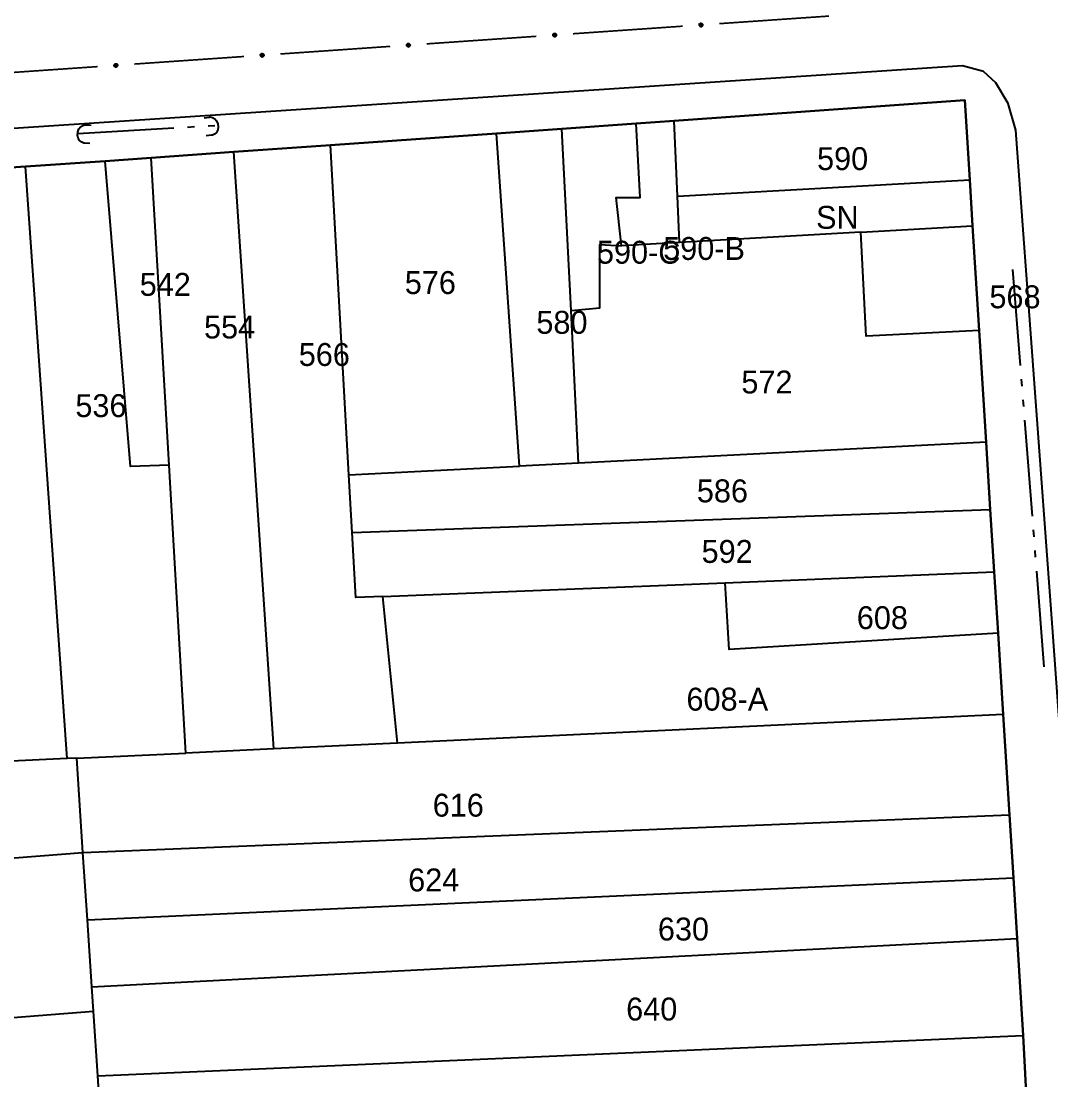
# Model space of a CAD drawing. Extents: x 201053 to 202535, y 4855063 to 4857394.
# Drawn here: x 201752.3 to 201864.7, y 4856369.4 to 4856484.9 of the extents above; entities that cross this region are included whole.
import ezdxf
from ezdxf.enums import TextEntityAlignment as Align

# ---------------------------------------------------------------- set-up
doc = ezdxf.new("R2010")
doc.units = 0
doc.header["$LTSCALE"] = 1.5
doc.header["$MEASUREMENT"] = 0
doc.linetypes.add('TRACO_05', pattern=[11, 7, -1, 0.5, -1, 0.5, -1])
for name, color, linetype in [('CD_MALHA_LOTES', 7, 'CONTINUOUS'), ('HD-VALAS-DRENOS', 170, 'CONTINUOUS'), ('RU-QUADRA', 210, 'CONTINUOUS'), ('SV-BUEIRO-VALA', 7, 'CONTINUOUS'), ('SV-EIXO-RUA-PAV', 20, 'CONTINUOUS'), ('SV-RUA-PAVIM', 7, 'CONTINUOUS'), ('Th_NmrPort', 7, 'CONTINUOUS')]:
    doc.layers.add(name, color=color, linetype=linetype)

# ---------------------------------------------------------------- blocks, each defined once
blk = doc.blocks.new('COD120', base_point=(202246.23, 4857300.32))
at = {"layer": 'SV-BUEIRO-VALA'}
blk.add_lwpolyline([(202245.23, 4857298.92), (202245.23, 4857299.503333), (202245.23, 4857299.590833), (202245.313333, 4857299.824167), (202245.48, 4857300.086667), (202245.73, 4857300.2325), (202246.063333, 4857300.32), (202246.396667, 4857300.32), (202246.73, 4857300.2325), (202246.98, 4857300.086667), (202247.146667, 4857299.824167), (202247.23, 4857299.590833), (202247.23, 4857299.503333), (202247.23, 4857298.92)], dxfattribs=at)

msp = doc.modelspace()

# ---------------------------------------------------------------- linework, layer by layer
at = {"layer": 'CD_MALHA_LOTES', "linetype": 'Continuous', "flags": 128}
for points in [[(201823.57, 4856474.06), (201855.3, 4856476.33), (201855.84, 4856467.62)], [(201811.34, 4856473.18), (201819.44, 4856473.76)], [(201817.85, 4856460.43), (201817.25, 4856465.69), (201819.89, 4856465.69), (201819.44, 4856473.76)], [(201819.44, 4856473.76), (201823.57, 4856474.06)], [(201823.94, 4856465.84), (201823.57, 4856474.06)], [(201786.08, 4856471.41), (201804.2, 4856472.68)], [(201804.2, 4856472.68), (201811.34, 4856473.18)], [(201806.7, 4856436.39), (201804.2, 4856472.68)], [(201812.33, 4856453.35), (201811.34, 4856473.18)], [(201775.52, 4856470.67), (201786.08, 4856471.41)], [(201788.1, 4856435.44), (201786.08, 4856471.41)], [(201761.49, 4856469.68), (201766.5, 4856470.03)], [(201766.5, 4856470.03), (201775.52, 4856470.67)], [(201768.46, 4856436.49), (201766.5, 4856470.03)], [(201779.9, 4856405.52), (201775.52, 4856470.67)], [(201738.92, 4856468.14), (201752.79, 4856469.07)], [(201752.79, 4856469.07), (201761.49, 4856469.68)], [(201757.36, 4856404.46), (201752.79, 4856469.07)], [(201768.46, 4856436.49), (201764.27, 4856436.34), (201761.49, 4856469.68)], [(201823.94, 4856465.84), (201855.84, 4856467.62)], [(201855.84, 4856467.62), (201856.16, 4856462.6)], [(201824.17, 4856460.79), (201823.94, 4856465.84)], [(201843.97, 4856461.91), (201824.17, 4856460.79)], [(201843.97, 4856461.91), (201856.16, 4856462.6)], [(201856.87, 4856451.17), (201844.55, 4856450.58), (201843.97, 4856461.91)], [(201856.16, 4856462.6), (201856.87, 4856451.17)], [(201824.17, 4856460.79), (201817.85, 4856460.43)], [(201812.33, 4856453.35), (201815.49, 4856453.66), (201815.49, 4856460.56), (201817.85, 4856460.43)], [(201813.16, 4856436.72), (201812.33, 4856453.35)], [(201856.87, 4856451.17), (201857.63, 4856438.98)], [(201857.63, 4856438.98), (201813.16, 4856436.72)], [(201857.63, 4856438.98), (201858.09, 4856431.66)], [(201770.29, 4856405.07), (201768.46, 4856436.49)], [(201788.1, 4856435.44), (201806.7, 4856436.39)], [(201813.16, 4856436.72), (201806.7, 4856436.39)], [(201788.45, 4856429.14), (201788.1, 4856435.44)], [(201788.45, 4856429.14), (201858.09, 4856431.66)], [(201858.09, 4856431.66), (201858.52, 4856424.83)], [(201791.79, 4856422.15), (201788.85, 4856422.03), (201788.45, 4856429.14)], [(201829.15, 4856423.65), (201858.52, 4856424.83)], [(201858.52, 4856424.83), (201858.94, 4856418.15)], [(201791.79, 4856422.15), (201829.15, 4856423.65)], [(201858.94, 4856418.15), (201829.58, 4856416.38), (201829.15, 4856423.65)], [(201793.4, 4856406.16), (201791.79, 4856422.15)], [(201858.94, 4856418.15), (201859.49, 4856409.26)], [(201859.49, 4856409.26), (201793.4, 4856406.16)], [(201859.49, 4856409.26), (201860.18, 4856398.32)], [(201779.9, 4856405.52), (201770.29, 4856405.07)], [(201793.4, 4856406.16), (201779.9, 4856405.52)], [(201757.36, 4856404.46), (201742.87, 4856403.78)], [(201758.39, 4856404.51), (201757.36, 4856404.46)], [(201758.39, 4856404.51), (201770.29, 4856405.07)], [(201759.07, 4856394.23), (201758.39, 4856404.51)], [(201759.07, 4856394.23), (201860.18, 4856398.32)], [(201860.18, 4856398.32), (201860.61, 4856391.45)], [(201658.35, 4856386.35), (201759.07, 4856394.23)], [(201759.56, 4856386.87), (201759.07, 4856394.23)], [(201759.56, 4856386.87), (201860.61, 4856391.45)], [(201860.61, 4856391.45), (201861.02, 4856384.83)], [(201760.05, 4856379.55), (201759.56, 4856386.87)], [(201760.05, 4856379.55), (201861.02, 4856384.83)], [(201861.02, 4856384.83), (201861.68, 4856374.26)], [(201760.22, 4856376.9), (201760.05, 4856379.55)], [(201659.56, 4856368.98), (201760.22, 4856376.9)], [(201760.69, 4856369.84), (201760.22, 4856376.9)], [(201760.69, 4856369.84), (201861.68, 4856374.26)], [(201861.68, 4856374.26), (201862.12, 4856365.9)], [(201760.95, 4856365.92), (201760.69, 4856369.84)]]:
    msp.add_lwpolyline(points, dxfattribs=at)
at = {"layer": 'HD-VALAS-DRENOS', "linetype": 'TRACO_05'}
for points in [[(201758.5, 4856472.68, 10.53), (201773.8, 4856473.58, 10.53)], [(201860.51, 4856457.83, 11.51), (201864.03, 4856413.41, 12.03)]]:
    msp.add_polyline3d(points, dxfattribs=at)
at = {"layer": 'RU-QUADRA', "linetype": 'Continuous', "flags": 128}
msp.add_lwpolyline([(201862.12, 4856365.9), (201861.68, 4856374.26), (201861.02, 4856384.83), (201860.61, 4856391.45), (201860.18, 4856398.32), (201859.49, 4856409.26), (201858.94, 4856418.15), (201858.52, 4856424.83), (201858.09, 4856431.66), (201857.63, 4856438.98), (201856.87, 4856451.17), (201856.16, 4856462.6), (201855.84, 4856467.62), (201855.3, 4856476.33), (201823.57, 4856474.06), (201819.44, 4856473.76), (201811.34, 4856473.18), (201804.2, 4856472.68), (201786.08, 4856471.41), (201775.52, 4856470.67), (201766.5, 4856470.03), (201761.49, 4856469.68), (201752.79, 4856469.07), (201738.92, 4856468.14)], dxfattribs=at)
at = {"layer": 'SV-EIXO-RUA-PAV', "const_width": 0.18}
for points in [[(201828.508171, 4856484.668568), (201840.479644, 4856485.49551)], [(201812.546207, 4856483.565979), (201824.51768, 4856484.392921)], [(201796.584243, 4856482.46339), (201808.555716, 4856483.290332)], [(201780.622279, 4856481.360801), (201792.593752, 4856482.187743)], [(201764.660315, 4856480.258212), (201776.631788, 4856481.085154)], [(201748.698351, 4856479.155623), (201760.669824, 4856479.982565)]]:
    msp.add_lwpolyline(points, dxfattribs=at)
at = {"layer": 'SV-EIXO-RUA-PAV'}
for points in [[(201826.362001, 4856484.630662), (201826.393593, 4856484.667998), (201826.42838, 4856484.693626), (201826.463546, 4856484.70665), (201826.497622, 4856484.710057), (201826.532876, 4856484.709615), (201826.568322, 4856484.701328), (201826.605625, 4856484.683416), (201826.6433, 4856484.651988), (201826.667212, 4856484.614627), (201826.681825, 4856484.580833), (201826.687423, 4856484.545505), (201826.68642, 4856484.511265), (201826.676594, 4856484.474731), (201826.658073, 4856484.437105), (201826.625554, 4856484.399986), (201826.591278, 4856484.375094), (201826.556933, 4856484.36339), (201826.52138, 4856484.357987), (201826.485394, 4856484.358869), (201826.450647, 4856484.367205), (201826.412797, 4856484.385921), (201826.376586, 4856484.418503), (201826.35137, 4856484.452406), (201826.339186, 4856484.486577), (201826.334655, 4856484.521699), (201826.334668, 4856484.557064), (201826.341515, 4856484.593041), (201826.362001, 4856484.630662)], [(201810.400037, 4856483.528073), (201810.431629, 4856483.565409), (201810.466416, 4856483.591037), (201810.501582, 4856483.604061), (201810.535658, 4856483.607468), (201810.570912, 4856483.607026), (201810.606358, 4856483.598739), (201810.643661, 4856483.580827), (201810.681336, 4856483.549399), (201810.705248, 4856483.512038), (201810.719861, 4856483.478244), (201810.725459, 4856483.442916), (201810.724456, 4856483.408676), (201810.71463, 4856483.372142), (201810.696109, 4856483.334516), (201810.66359, 4856483.297397), (201810.629314, 4856483.272505), (201810.594969, 4856483.260801), (201810.559416, 4856483.255398), (201810.52343, 4856483.25628), (201810.488683, 4856483.264615), (201810.450833, 4856483.283332), (201810.414622, 4856483.315914), (201810.389406, 4856483.349817), (201810.377222, 4856483.383988), (201810.372691, 4856483.41911), (201810.372704, 4856483.454474), (201810.379551, 4856483.490452), (201810.400037, 4856483.528073)], [(201778.476109, 4856481.322895), (201778.507701, 4856481.360231), (201778.542488, 4856481.385859), (201778.577654, 4856481.398883), (201778.61173, 4856481.40229), (201778.646984, 4856481.401848), (201778.68243, 4856481.393561), (201778.719733, 4856481.375649), (201778.757408, 4856481.34422), (201778.781319, 4856481.306859), (201778.795933, 4856481.273066), (201778.801531, 4856481.237738), (201778.800528, 4856481.203497), (201778.790702, 4856481.166963), (201778.772181, 4856481.129338), (201778.739662, 4856481.092218), (201778.705385, 4856481.067327), (201778.67104, 4856481.055623), (201778.635488, 4856481.05022), (201778.599502, 4856481.051102), (201778.564755, 4856481.059437), (201778.526905, 4856481.078154), (201778.490694, 4856481.110736), (201778.465477, 4856481.144639), (201778.453294, 4856481.17881), (201778.448763, 4856481.213931), (201778.448776, 4856481.249296), (201778.455623, 4856481.285274), (201778.476109, 4856481.322895)], [(201794.438073, 4856482.425484), (201794.469665, 4856482.46282), (201794.504452, 4856482.488448), (201794.539618, 4856482.501472), (201794.573694, 4856482.504879), (201794.608948, 4856482.504437), (201794.644394, 4856482.49615), (201794.681697, 4856482.478238), (201794.719372, 4856482.44681), (201794.743283, 4856482.409448), (201794.757897, 4856482.375655), (201794.763495, 4856482.340327), (201794.762492, 4856482.306086), (201794.752666, 4856482.269553), (201794.734145, 4856482.231927), (201794.701626, 4856482.194808), (201794.66735, 4856482.169916), (201794.633004, 4856482.158212), (201794.597452, 4856482.152809), (201794.561466, 4856482.153691), (201794.526719, 4856482.162026), (201794.488869, 4856482.180743), (201794.452658, 4856482.213325), (201794.427442, 4856482.247228), (201794.415258, 4856482.281399), (201794.410727, 4856482.31652), (201794.41074, 4856482.351885), (201794.417587, 4856482.387863), (201794.438073, 4856482.425484)], [(201762.514145, 4856480.220306), (201762.545737, 4856480.257642), (201762.580524, 4856480.28327), (201762.61569, 4856480.296294), (201762.649766, 4856480.299701), (201762.68502, 4856480.299259), (201762.720465, 4856480.290972), (201762.757768, 4856480.27306), (201762.795444, 4856480.241631), (201762.819355, 4856480.20427), (201762.833969, 4856480.170477), (201762.839567, 4856480.135149), (201762.838564, 4856480.100908), (201762.828738, 4856480.064374), (201762.810217, 4856480.026749), (201762.777698, 4856479.989629), (201762.743421, 4856479.964738), (201762.709076, 4856479.953034), (201762.673524, 4856479.947631), (201762.637538, 4856479.948513), (201762.602791, 4856479.956848), (201762.564941, 4856479.975565), (201762.52873, 4856480.008147), (201762.503513, 4856480.04205), (201762.49133, 4856480.076221), (201762.486799, 4856480.111342), (201762.486812, 4856480.146707), (201762.493659, 4856480.182685), (201762.514145, 4856480.220306)]]:
    msp.add_lwpolyline(points, close=True, dxfattribs=at)
for points in [[(201826.334655, 4856484.521699), (201826.681825, 4856484.580833)], [(201826.334668, 4856484.557064), (201826.667212, 4856484.614627)], [(201826.338364, 4856484.540735), (201826.669433, 4856484.599166)], [(201826.339186, 4856484.486577), (201826.687423, 4856484.545505)], [(201826.339542, 4856484.503886), (201826.68305, 4856484.560441)], [(201826.341515, 4856484.593041), (201826.6433, 4856484.651988)], [(201826.34282, 4856484.575237), (201826.650653, 4856484.633431)], [(201826.348793, 4856484.468963), (201826.683945, 4856484.527676)], [(201826.35137, 4856484.452406), (201826.68642, 4856484.511265)], [(201826.352721, 4856484.610115), (201826.621076, 4856484.665582)], [(201826.362001, 4856484.630662), (201826.605625, 4856484.683416)], [(201826.366212, 4856484.434604), (201826.676861, 4856484.491625)], [(201826.376586, 4856484.418503), (201826.676594, 4856484.474731)], [(201826.380036, 4856484.6503), (201826.579624, 4856484.691442)], [(201826.393593, 4856484.667998), (201826.568322, 4856484.701328)], [(201826.398417, 4856484.404002), (201826.664332, 4856484.455197)], [(201826.412797, 4856484.385921), (201826.658073, 4856484.437105)], [(201826.41336, 4856484.682693), (201826.541836, 4856484.703877)], [(201826.42838, 4856484.693626), (201826.532876, 4856484.709615)], [(201826.437052, 4856484.379316), (201826.634106, 4856484.417547)], [(201826.450647, 4856484.367205), (201826.625554, 4856484.399986)], [(201826.472306, 4856484.36397), (201826.602049, 4856484.38661)], [(201826.485394, 4856484.358869), (201826.591278, 4856484.375094)], [(201810.372691, 4856483.41911), (201810.719861, 4856483.478244)], [(201810.372704, 4856483.454474), (201810.705248, 4856483.512038)], [(201810.3764, 4856483.438146), (201810.707469, 4856483.496577)], [(201810.377222, 4856483.383988), (201810.725459, 4856483.442916)], [(201810.377578, 4856483.401297), (201810.721086, 4856483.457852)], [(201810.379551, 4856483.490452), (201810.681336, 4856483.549399)], [(201810.380856, 4856483.472648), (201810.688689, 4856483.530842)], [(201810.386829, 4856483.366374), (201810.721981, 4856483.425087)], [(201810.389406, 4856483.349817), (201810.724456, 4856483.408676)], [(201810.390757, 4856483.507526), (201810.659112, 4856483.562993)], [(201810.400037, 4856483.528073), (201810.643661, 4856483.580827)], [(201810.404248, 4856483.332015), (201810.714897, 4856483.389036)], [(201810.414622, 4856483.315914), (201810.71463, 4856483.372142)], [(201810.418072, 4856483.547711), (201810.61766, 4856483.588853)], [(201810.431629, 4856483.565409), (201810.606358, 4856483.598739)], [(201810.436453, 4856483.301413), (201810.702368, 4856483.352608)], [(201810.450833, 4856483.283332), (201810.696109, 4856483.334516)], [(201810.451396, 4856483.580104), (201810.579872, 4856483.601288)], [(201810.466416, 4856483.591037), (201810.570912, 4856483.607026)], [(201810.475088, 4856483.276727), (201810.672142, 4856483.314958)], [(201810.488683, 4856483.264615), (201810.66359, 4856483.297397)], [(201810.510342, 4856483.261381), (201810.640085, 4856483.284021)], [(201810.52343, 4856483.25628), (201810.629314, 4856483.272505)], [(201778.476109, 4856481.322895), (201778.719733, 4856481.375649)], [(201778.494144, 4856481.342533), (201778.693732, 4856481.383675)], [(201778.507701, 4856481.360231), (201778.68243, 4856481.393561)], [(201778.527468, 4856481.374926), (201778.655943, 4856481.39611)], [(201778.542488, 4856481.385859), (201778.646984, 4856481.401848)], [(201794.410727, 4856482.31652), (201794.757897, 4856482.375655)], [(201794.41074, 4856482.351885), (201794.743283, 4856482.409448)], [(201794.414436, 4856482.335557), (201794.745505, 4856482.393988)], [(201794.415258, 4856482.281399), (201794.763495, 4856482.340327)], [(201794.415614, 4856482.298708), (201794.759122, 4856482.355263)], [(201794.417587, 4856482.387863), (201794.719372, 4856482.44681)], [(201794.418892, 4856482.370059), (201794.726724, 4856482.428253)], [(201794.424865, 4856482.263785), (201794.760017, 4856482.322498)], [(201794.427442, 4856482.247228), (201794.762492, 4856482.306086)], [(201794.428792, 4856482.404937), (201794.697148, 4856482.460404)], [(201794.438073, 4856482.425484), (201794.681697, 4856482.478238)], [(201794.442284, 4856482.229426), (201794.752933, 4856482.286447)], [(201794.452658, 4856482.213325), (201794.752666, 4856482.269553)], [(201794.456108, 4856482.445122), (201794.655696, 4856482.486264)], [(201794.469665, 4856482.46282), (201794.644394, 4856482.49615)], [(201794.474489, 4856482.198824), (201794.740404, 4856482.250019)], [(201794.488869, 4856482.180743), (201794.734145, 4856482.231927)], [(201794.489432, 4856482.477515), (201794.617907, 4856482.498699)], [(201794.504452, 4856482.488448), (201794.608948, 4856482.504437)], [(201794.513124, 4856482.174138), (201794.710178, 4856482.212369)], [(201794.526719, 4856482.162026), (201794.701626, 4856482.194808)], [(201794.548378, 4856482.158792), (201794.678121, 4856482.181432)], [(201794.561466, 4856482.153691), (201794.66735, 4856482.169916)], [(201762.493659, 4856480.182685), (201762.795444, 4856480.241631)], [(201762.494964, 4856480.164881), (201762.802796, 4856480.223075)], [(201762.504864, 4856480.199759), (201762.77322, 4856480.255226)], [(201762.514145, 4856480.220306), (201762.757768, 4856480.27306)], [(201762.53218, 4856480.239944), (201762.731768, 4856480.281086)], [(201762.545737, 4856480.257642), (201762.720465, 4856480.290972)], [(201762.565504, 4856480.272337), (201762.693979, 4856480.293521)], [(201762.580524, 4856480.28327), (201762.68502, 4856480.299259)], [(201778.448763, 4856481.213931), (201778.795933, 4856481.273066)], [(201778.448776, 4856481.249296), (201778.781319, 4856481.306859)], [(201778.452472, 4856481.232968), (201778.783541, 4856481.291399)], [(201778.453294, 4856481.17881), (201778.801531, 4856481.237738)], [(201778.45365, 4856481.196119), (201778.797158, 4856481.252674)], [(201778.455623, 4856481.285274), (201778.757408, 4856481.34422)], [(201778.456928, 4856481.26747), (201778.76476, 4856481.325664)], [(201778.462901, 4856481.161196), (201778.798053, 4856481.219909)], [(201778.465477, 4856481.144639), (201778.800528, 4856481.203497)], [(201778.466828, 4856481.302348), (201778.735184, 4856481.357815)], [(201778.48032, 4856481.126837), (201778.790969, 4856481.183858)], [(201778.490694, 4856481.110736), (201778.790702, 4856481.166963)], [(201778.512525, 4856481.096235), (201778.77844, 4856481.14743)], [(201778.526905, 4856481.078154), (201778.772181, 4856481.129338)], [(201778.55116, 4856481.071549), (201778.748214, 4856481.10978)], [(201778.564755, 4856481.059437), (201778.739662, 4856481.092218)], [(201778.586414, 4856481.056203), (201778.716157, 4856481.078843)], [(201778.599502, 4856481.051102), (201778.705385, 4856481.067327)], [(201762.486799, 4856480.111342), (201762.833969, 4856480.170477)], [(201762.486812, 4856480.146707), (201762.819355, 4856480.20427)], [(201762.490508, 4856480.130379), (201762.821576, 4856480.18881)], [(201762.49133, 4856480.076221), (201762.839567, 4856480.135149)], [(201762.491686, 4856480.09353), (201762.835194, 4856480.150085)], [(201762.500937, 4856480.058607), (201762.836089, 4856480.11732)], [(201762.503513, 4856480.04205), (201762.838564, 4856480.100908)], [(201762.518356, 4856480.024248), (201762.829005, 4856480.081269)], [(201762.52873, 4856480.008147), (201762.828738, 4856480.064374)], [(201762.550561, 4856479.993646), (201762.816476, 4856480.044841)], [(201762.564941, 4856479.975565), (201762.810217, 4856480.026749)], [(201762.589196, 4856479.96896), (201762.78625, 4856480.007191)], [(201762.602791, 4856479.956848), (201762.777698, 4856479.989629)], [(201762.62445, 4856479.953614), (201762.754193, 4856479.976254)], [(201762.637538, 4856479.948513), (201762.743421, 4856479.964738)]]:
    msp.add_lwpolyline(points, dxfattribs=at)
at = {"layer": 'SV-RUA-PAVIM', "linetype": 'Continuous'}
msp.add_polyline3d([(201869.59, 4856353.34, 12.91), (201864.86, 4856418.78, 12.91), (201860.88, 4856473.04, 11.24), (201860.05, 4856475.96, 11.24), (201858.68, 4856478.2, 11.24), (201857.34, 4856479.45, 11.24), (201855.05, 4856480.05, 11.24), (201648.99, 4856466.47, 10.43), (201647.08, 4856464.95, 10.43), (201646.47, 4856462.93, 10.43), (201650.67, 4856392.59, 13.75), (201652.63, 4856390.62, 13.75)], dxfattribs=at)

# ---------------------------------------------------------------- block references
at = {"layer": 'SV-BUEIRO-VALA'}
for p, rotation in [((201773.8, 4856473.58, 10.75), 277.0000000000001), ((201758.5, 4856472.68, 10.75), 86.00000000000001)]:
    msp.add_blockref('COD120', p, dxfattribs=dict(at, rotation=rotation))

# ---------------------------------------------------------------- texts
at = {"layer": 'Th_NmrPort', "color": 1}
for s, p in [('590', (201839.18, 4856469.94)), ('SN', (201839.073333, 4856463.53)), ('590-C', (201815.160485, 4856459.723478)), ('590-B', (201822.390485, 4856460.133478)), ('542', (201765.260485, 4856456.213478)), ('576', (201794.190485, 4856456.413478)), ('568', (201857.99, 4856454.86)), ('554', (201772.283044, 4856451.559884)), ('580', (201808.550485, 4856452.073478)), ('566', (201782.620485, 4856448.563478)), ('572', (201830.92, 4856445.56)), ('536', (201758.240485, 4856442.983478)), ('586', (201826.063333, 4856433.68)), ('592', (201826.58, 4856427.07)), ('608', (201843.52, 4856419.84)), ('608-A', (201824.93, 4856410.95)), ('616', (201797.24, 4856399.38)), ('624', (201794.56, 4856391.22)), ('630', (201821.81, 4856385.86)), ('640', (201818.35, 4856377.13))]:
    msp.add_text(s, height=2.5, dxfattribs=at).set_placement(p, align=Align.MIDDLE_LEFT)

doc.saveas('drawing.dxf')
